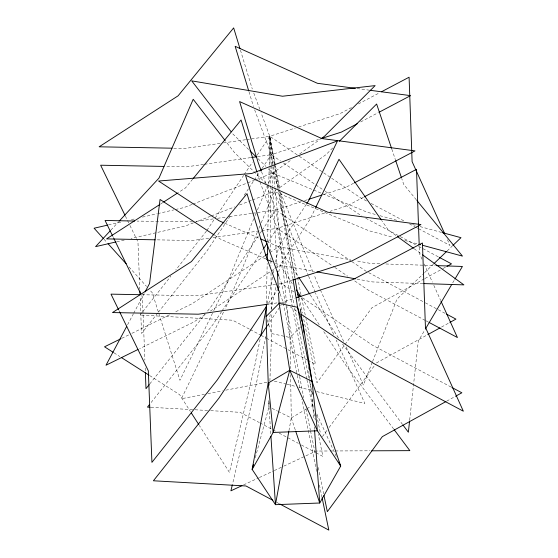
<?xml version="1.0" encoding="UTF-8"?>
<svg xmlns="http://www.w3.org/2000/svg" width="558" height="558" viewBox="0 0 558 558"><rect width="100%" height="100%" fill="white"/><g stroke="black" fill="none" stroke-linecap="round" stroke-linejoin="round"><path stroke-width="0.42" stroke-dasharray="2.79 2.09" d="M266.368 303.44L267.184 263.39M267.624 241.621L268.775 185.019M268.789 184.154L269.109 168.481M269.179 164.994L269.758 136.264L261.011 112.625M270.756 433.685L268.984 406.852L269.193 400.811M269.744 385.299L269.863 381.853M269.898 380.988L271.572 333.579L271.376 312.717M409.684 420.181L418.291 341.043L424.91 329.855M288.946 430.692L291.276 417.942L290.613 374.704M260.056 339.32L254.594 366.487L229.429 472.396L199.339 425.447M267.219 303.657L272.681 276.489M273.364 273.092L274.39 267.993M275.582 262.051L278.651 246.769L306.293 204.319M265.803 336.509L256.08 384.908L232.526 484.037M267.854 326.318L270.239 314.433M271.265 309.341L276.043 285.563M278.77 271.976L280.137 265.19L310.115 219.141L315.744 207.478M255.299 457.72L268.984 406.852L268.789 400.77M372.256 362.344L363.377 385.048L345.827 346.211M372.57 361.535L396.989 299.123L423.961 273.225M253.792 218.743L226.89 283.61L212.877 312.466M255.125 215.541L256.115 213.135M257.447 209.934L272.723 173.099L291.164 159.972M257.266 232.358L228.368 302.031L224.965 309.048M258.926 228.355L259.923 225.948M261.256 222.747L274.208 191.513L275.624 190.508M212.5 313.247L179.941 380.312L152.292 292.804L149.963 290.223M223.451 312.166L181.42 398.726L204.444 394.283M127.58 324.735L133.278 314.042M133.683 313.282L144.675 292.657M452.705 282.864L454.47 279.879M206.439 231.103L175.742 270.037M206.92 230.377L214.656 218.792M215.137 218.066L243.658 175.352M244.139 174.633L252.362 162.322M257.196 155.082L269.758 136.264L295.37 128.012M230.154 216.218L206.948 250.967L158.305 312.306M244.174 195.223L248.526 188.702M249.007 187.983L253.841 180.743M254.322 180.018L260.126 171.327M262.058 168.432L271.244 154.678L319.985 138.984M258.284 235.992L211.398 306.216L207.074 311.671M260.223 233.098L261.667 230.928M262.155 230.203L275.687 209.934L301.299 201.682M221.582 311.608L212.877 324.637L150.716 403.022M222.063 310.883L263.153 249.342M267.986 242.109L277.173 228.348L325.914 212.654M268.565 303.154L277.751 289.393M278.233 288.674L281.616 283.603L292.357 280.144M267.149 325.914L281.162 304.919M281.651 304.194L283.101 302.024L294.666 298.3M322.447 436.607L327.072 430.295M329.129 427.491L375.388 364.36M142.227 312.292L140.065 315.019L232.672 320.222L249.545 329.206M142.771 311.615L170.874 276.168M157.768 312.989L141.551 333.44L140.093 296.312M149.781 383.918L204.912 314.398M192.656 179.167L185.5 187.913L178.19 192.629M110.854 230.133L118.491 221.882M300.692 326.765L290.041 337.52L290.523 368.65M332.687 147.961L325.97 154.671L278.463 188.485M424.589 272.618L433.371 264.185M447.174 250.94L452.189 246.12M299.674 153.917L320.236 139.284M264.841 255.857L192.147 303.691L174.152 312.543M269.933 252.509L278.651 246.769L350.55 259.798M205.26 314.454L193.626 322.112L139.646 348.666M210.345 311.106L270.686 271.404M271.411 270.93L275.045 268.538M275.771 268.056L280.137 265.19L314.37 271.39M160.648 203.963L162.845 202.547M278.205 411.434L291.276 417.942L306.119 409.154M306.858 408.714L312.801 405.206L312.606 399.249M424.22 278.888L371.97 307.702L316.972 382.753L303.161 316.435M424.98 278.47L442.396 268.865M443.157 268.447L445.424 267.198M376.413 362.951L427.909 334.556M441.538 327.044L449.113 322.866M446.714 401.132L455.802 396.124M351.498 107.575L339.982 113.644L298.676 126.952M358.41 103.934L379.907 92.6M360.656 121.944L378.317 112.632M353.584 183.268L345.911 187.321L322.775 194.77M363.516 197.239L347.39 205.735L330.043 211.322M121.742 338.336L128.779 334.87M131.911 333.328L170.239 314.468M243.546 484.923L258.542 477.92M259.331 477.557L273.546 470.924M274.334 470.554L283.018 466.502M283.806 466.139L316.177 451.038L329.185 450.983M192.043 204.43L183.973 207.569L174.647 209.71M192.845 204.116L246.908 183.122M247.71 182.808L254.169 180.304M254.978 179.99L272.723 173.099L367.408 212.298L375.757 214.565M193.521 222.851L185.451 225.983L131.2 238.454M194.33 222.537L210.464 216.267M211.273 215.96L234.674 206.872M239.515 204.988L251.616 200.287M252.425 199.973L274.208 191.513L368.887 230.719L393.118 237.29M304.605 200.622L307.904 199.555M108.517 224.909L122.083 221.791M131.409 219.65L135.65 218.673M142.429 217.118L156.847 213.805M157.691 213.609L173.796 209.906M116.782 241.767L124.413 240.017M207.855 393.627L222.349 390.83M225.76 390.175L267.533 382.111M220.11 143.392L185.012 148.435L173.74 148.226M223.535 142.904L245.792 139.702M246.65 139.584L269.758 136.264L298.551 155.78M203.614 164.394L186.498 166.856L165.677 166.458M204.472 164.275L250.695 157.628M257.545 156.645L271.244 154.678L280.597 161.025M192.649 221.861L137.17 221.087M196.074 221.373L213.198 218.91M217.481 218.297L226.039 217.069M229.464 216.574L251.721 213.379M252.579 213.254L275.687 209.934L351.254 261.179M208.685 238.189L192.419 240.526L155.996 239.835M212.968 237.575L260.907 230.684M261.765 230.566L277.173 228.348L334.026 266.905M275.624 284.468L196.869 295.782L142.227 294.743M279.049 283.973L281.616 283.603L293.85 291.904M269.402 303.991L277.961 302.764M278.819 302.638L283.101 302.024L285.257 303.489M330.05 450.976L334.388 450.962M335.26 450.955L369.954 450.808M379.782 263.794L371.084 263.516L355.683 260.726M385.871 263.99L435.449 265.587M423.013 283.555L372.57 281.936L356.304 278.986M150.939 407.305L194.212 409.732M195.077 409.781L209.787 410.611M210.652 410.66L240.079 412.313L259.254 422.525M357.078 88.555L369.159 90.152M274.348 381.163L286.191 384.085M287.035 384.295L295.496 386.373M298.879 387.21L311.566 390.335M316.644 391.583L364.855 403.462L336.202 340.059M379.935 215.702L397.484 220.459M412.522 224.539L416.693 225.676M420.041 226.583L441.762 232.477M404.808 240.463L418.179 244.09M224.721 223.228L259.616 238.461M266.752 241.579L278.651 246.769L298.23 276.587M265.859 258.954L220.647 239.222L214.879 235.434M275.373 263.111L280.137 265.19L293.027 284.824M272.06 408.379L277.438 411.058M366.564 201.019L360.44 197.755L331.654 178.232M371.154 203.461L404.069 220.982M409.433 223.835L414.789 226.688M415.557 227.099L417.851 228.32M418.619 228.731L449.999 245.436L446.784 238.322M365.748 218.213L399.43 236.146M400.198 236.55L415.508 244.704M418.57 246.329L438.469 256.924M368.664 272.653L424.54 302.401M425.308 302.806L437.556 309.327M438.323 309.739L445.214 313.401M425.259 320.411L367.848 289.846L354.177 280.569M426.026 320.815L428.321 322.043M451.143 387.078L372.291 345.102L301.766 297.268M250.312 329.618L260.279 334.926M261.046 335.337L265.643 337.785M266.41 338.197L307.053 359.847M307.821 360.252L315.493 364.339L305.93 318.423M260.021 422.936L272.29 429.472M273.057 429.876L275.359 431.104M279.188 433.147L298.363 443.359M301.432 444.991L315.235 452.343M316.002 452.754L322.901 456.43L318.297 434.319M276.684 502.326L278.986 503.546M113.999 352.837L119.831 356.555M149.704 375.597L179.585 394.632L190.404 411.504M299.269 156.268L323.012 172.38M323.738 172.868L330.929 177.744M283.478 162.978L324.498 190.794M325.216 191.282L361.919 216.176M351.972 261.667L366.362 271.425M334.744 267.394L347.697 276.182M290.293 306.9L297.491 311.783M395.964 235.504L388.263 229.903L381.791 220.626M414.169 248.735L421.876 254.336M232.77 133.885L248.756 149.572M257.97 158.618L265.964 166.458M268.426 168.872L272.723 173.099L279.279 189.225M266.215 183.673L234.255 152.306L225.725 141.286M271.132 188.499L274.208 191.513L308.288 275.366M103.997 239.201L106.906 242.43M129.017 266.975L146.475 286.345M416.331 199.806L403.699 184.384L401.767 178.644M402.618 424.547L342.159 343.491M393.648 429.011L345.548 364.82L322.629 329.911M310.164 294.77L339.292 339.131M301.62 297.916L319.769 325.551M125.39 216.086L129.582 224.693M129.958 225.474L137.959 241.914L139.821 289.4M112.695 236.125L113.462 237.687M141.641 295.601L142.402 297.163L144.878 360.196M119.007 310.576L119.768 312.145M309.69 379.405L312.801 405.206L313.882 407.57M316.784 413.897L336.348 456.584M422.015 259.24L419.518 253.702L419.232 245.869M424.164 263.983L432.387 282.167M433.817 285.333L440.611 300.357M343.679 341.454L318.604 285.975L314.014 274.689M333.698 334.514L315.5 293.11M280.59 192.447L313.687 273.88M308.616 276.175L315.172 292.301M253.778 93.06L259.812 109.361M254.657 109.849L271.244 154.678L273.385 165.754M261.514 171.627L265.734 183.038M266.94 186.295L275.687 209.934L294.164 305.324M259.979 181.894L277.173 228.348L292.343 306.712M279.202 277.082L281.616 283.603L285.41 303.196M280.081 293.871L283.101 302.024L297.121 374.418M391.821 149.126L395.413 159.783M291.276 417.942L295.419 430.33M267.149 319.755L271.572 333.579L290.041 337.52L286.735 304.696M240.449 50.185L252.272 88.987M248.973 91.721L253.499 106.578M257.161 172.82L259.428 180.248M300.971 294.617L280.646 192.475M301.683 298.021L305.219 315.026M295.015 277.326L278.337 191.303M299.269 297.728L302.457 313.038M308.846 377.64L294.324 306.175M309.732 381.895L312.564 395.496M316.637 415.054L320.355 432.91M306.788 379.056L292.511 307.563M306.963 379.907L315.284 419.867M305.924 408.805L310.346 430.058M310.527 430.909L315.305 453.863M318.137 467.471L323.626 493.83M316.609 471.433L301.899 399.116M319.441 485.035L321.924 496.941M275.366 165.217L269.758 136.264L270.023 164.945M275.533 166.075L279.99 189.071M273.553 166.605L278.17 190.452M286.073 306.6L299.43 375.59M299.597 376.441L303.719 397.735M297.281 375.269L300.085 389.749M274.606 163.627L269.758 136.264L271.369 164.98M274.752 164.477L279.146 189.274M279.293 190.132L294.882 278.205M298.516 298.725L300.176 308.128M274.236 163.766L269.758 136.264L274.899 187.223M274.376 164.624L278.289 188.688M278.435 189.553L292.838 278.079M308.135 366.508L309.585 378.547M274.982 188.088L286.652 303.831M312.801 405.206L313.777 419.051M314.328 426.842L314.517 429.437M271.418 165.852L272.541 185.87M272.59 186.742L277.166 268.551M145.178 367.966L145.317 371.426M312.361 391.59L312.473 394.994M268.789 400.895L268.984 406.852M270.03 165.817L270.205 184.942M270.218 185.807L270.811 251.002M270.874 257.956L270.895 259.693M270.902 260.565L270.951 265.782M271.014 272.736L271.348 309.244"/><path stroke-width="0.84" d="M292.978 278.937L297.588 307.298L312.034 381.379L340.701 466.07L319.727 503.009L275.457 504.676L252.16 469.397L273.134 432.45L268.217 383.025L266.103 316.505L266.354 304.312M267.254 259.902L267.554 245.101M409.586 421.039L408.372 432.22L403.141 425.245M288.793 431.543L275.457 504.676L270.93 436.279M260.739 335.923L266.368 307.904M232.323 484.881L230.914 490.817L241.963 485.655M278.533 292.922L279.119 303.364L289.741 370.289L273.134 432.45L317.404 430.79L340.701 466.07L338.887 462.115M253.506 464.389L252.16 469.397L268.217 383.025L289.741 370.289L312.034 381.379L317.404 430.79L289.741 370.289M315.744 207.478L338.992 159.274L381.295 219.915M126.764 326.263L106.006 365.218L138.084 349.441M145.08 291.897L149.558 283.492L160.048 199.45L214.153 234.96M425.349 329.108L451.82 284.357M454.91 279.133L462.408 266.452L436.321 265.615M306.761 203.6L308.637 200.72L337.506 140.86L251.672 173.503L158.563 181.029L219.168 220.808L223.925 222.886M260.607 170.608L261.576 169.158M263.634 248.624L267.017 243.553M266.633 306.049L217.327 379.893L151.922 462.366L148.33 370.833L119.768 312.145M266.661 326.639L218.806 398.307L153.401 480.78L246.008 485.983L272.848 500.282M149.237 384.601L145.994 388.689L145.352 372.284M149.635 404.383L147.479 407.11L150.074 407.256M193.208 178.497L241.07 119.991L256.91 171.997M110.268 230.768L95.592 246.643L115.938 241.963M119.077 221.247L159.002 178.072L193.194 99.282L225.188 140.602M266.103 316.505L279.119 303.364L297.588 307.298L303.057 324.379L312.034 381.379M339.397 141.244L376.622 104.018L391.542 148.302M433.998 263.585L446.546 251.539M452.817 245.52L460.978 237.687L442.592 232.7M320.941 138.775L324.491 136.257L375.143 85.597L282.488 96.234L191.708 80.868L231.172 131.821M265.566 255.376L267.749 253.946M159.923 204.43L106.564 238.894L155.131 239.814M163.578 202.073L177.465 193.103M446.937 266.361L451.485 263.857L439.237 257.336M427.909 334.556L440.025 327.881M449.874 322.447L455.928 319.106L446.742 314.217M445.954 401.551L382.342 436.628L327.344 511.679L323.982 495.525M455.802 396.124L461.857 392.783L451.903 387.482M381.442 91.791L409.091 77.22L412.104 161.611L444.642 233.572M357.587 123.562L341.461 132.065L321.638 138.447M379.091 112.228L410.569 95.634L370.017 90.27M354.358 182.864L415.012 150.89L321.833 138.551L239.591 101.57L258.194 162.657L261.214 170.811M364.283 196.834L416.498 169.311L419.204 245.004M120.953 338.72L104.527 346.804L113.274 352.377M308.734 199.29L321.952 195.035M293.18 279.879L351.833 260.991L420.941 224.56L327.762 212.221L245.52 175.247L264.122 236.334L278.902 276.266M296.319 297.763L353.319 279.405L422.427 242.981L425.44 327.372L463.342 411.197L373.776 363.516L301.09 314.224M107.673 225.104L94.107 228.222L103.418 238.552M251.553 157.509L256.694 156.77M268.544 304.11L198.348 314.196L112.493 312.564L191.429 261.583L246.999 193.661L265.608 254.748L279.781 293.055M371.691 450.801L409.851 450.641L394.171 429.709M172.004 148.191L99.15 146.803L178.093 95.823L233.662 27.9L239.947 48.539M163.947 166.423L100.635 165.217L125.006 215.304M134.569 221.038L105.078 220.473L112.318 235.343M140.497 294.708L111.007 294.143L118.624 309.795M423.885 283.583L463.893 284.873L422.573 254.846M355.355 88.324L317.39 83.295L235.148 46.321L248.722 90.898M316.937 271.858L355.453 278.833M419.016 244.32L420.683 244.774M422.357 245.227L462.456 256.108L416.882 200.475M260.412 238.81L266.752 241.579M266.647 259.303L272.206 261.723M429.088 322.447L457.414 337.527L440.966 301.153M279.753 503.958L328.829 530.1L322.099 497.792M121.288 357.483L148.979 375.129M297.449 294.345L301.048 296.779M397.366 236.522L413.471 248.226M249.984 150.779L256.743 157.412M108.071 243.72L126.108 263.746M298.704 277.312L309.69 294.038M296.368 289.916L300.664 296.458M191.338 412.976L198.864 424.715M113.839 238.475L140.881 294.031M395.685 160.606L401.488 177.828M295.691 431.153L319.727 503.009L314.572 430.302M295.036 279.056L298.363 297.867M300.33 308.986L304.089 332.973M277.312 271.16L278.386 290.306M139.891 291.13L140.023 294.582"/></g></svg>
